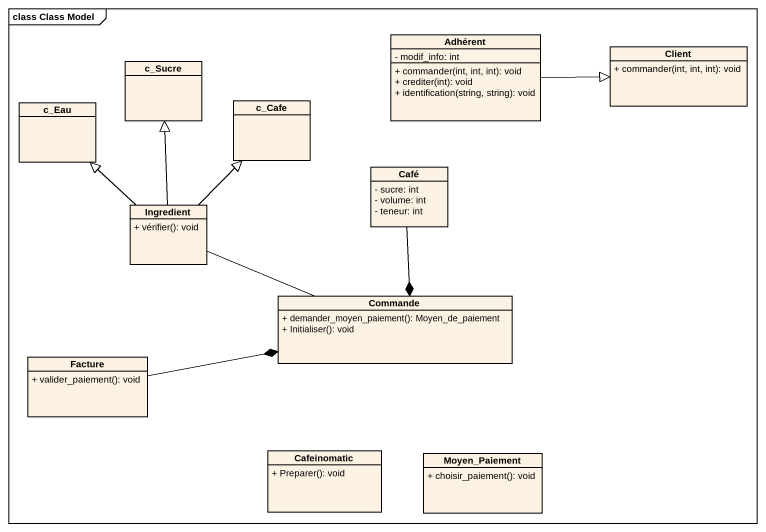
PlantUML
@startuml
mainframe class Class Model
hide circle
hide empty members
skinparam classAttributeIconSize 0
class Adhérent {
  - modif_info: int
  + commander(int, int, int): void
  + crediter(int): void
  + identification(string, string): void
}
class Client {
  + commander(int, int, int): void
}
class c_Sucre
class c_Eau
class c_Cafe
class Café {
  - sucre: int
  - volume: int
  - teneur: int
}
class Ingredient {
  + vérifier(): void
}
class Commande {
  + demander_moyen_paiement(): Moyen_de_paiement
  + Initialiser(): void
}
class Facture {
  + valider_paiement(): void
}
class Cafeinomatic {
  + Preparer(): void
}
class Moyen_Paiement {
  + choisir_paiement(): void
}
Adhérent -right-|> Client
Café --* Commande
Ingredient -up-|> c_Sucre
Ingredient -up-|> c_Eau
Ingredient -up-|> c_Cafe
Commande -left- Ingredient
Facture -right-* Commande
@enduml
